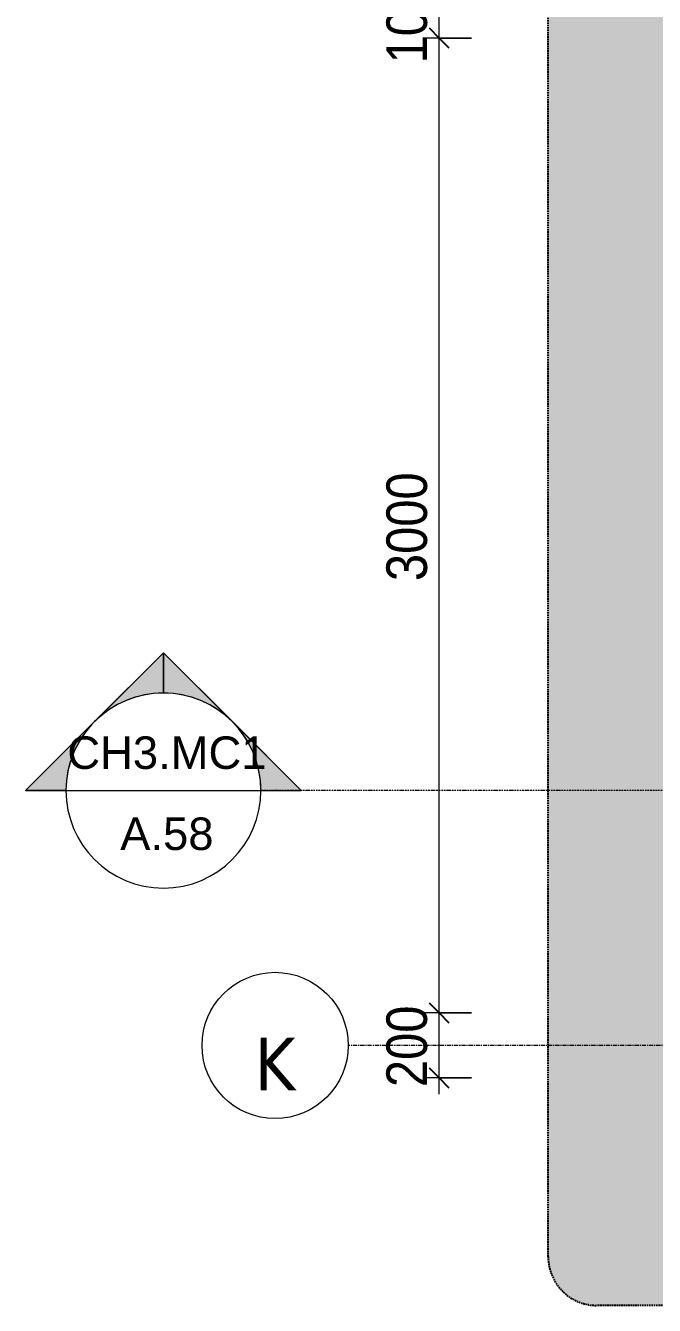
# Model space of a CAD drawing. Header units: millimetres. Extents: x 31444 to 224909, y 392 to 78637.
# Drawn here: x 31444 to 33380, y 60937 to 64875 of the extents above; entities that cross this region are included whole.
import ezdxf

# ---------------------------------------------------------------- set-up
doc = ezdxf.new("R2010")
doc.units = ezdxf.units.MM
for name, pattern in [('Dash - Tight', [4.5, 3, -1.5]), ('Dash Dot 3_16_', [7.9375, 4.7625, -1.5875, 0, -1.5875]), ('Grid Line', [22.225, 12.7, -3.175, 3.175, -3.175]), ('Hidden', [7.14375, 4.7625, -2.38125])]:
    doc.linetypes.add(name, pattern=pattern)
for name, color, linetype, lineweight in [('A-ANNO-DIMS', 211, 'Continuous', 9), ('A-ANNO-DIMS-50', 211, 'Continuous', 9), ('A-DETL-GENF-3', 92, 'Dash - Tight', 18), ('A-DETL-GENF-5', 92, 'Hidden', 25), ('G-ANNO-SYMB', 111, 'Continuous', 9), ('G-ANNO-SYMB-1', 111, 'Dash Dot 3_16_', 18), ('S-GRID-1', 1, 'Grid Line', 9), ('S-GRID-IDEN', 1, 'Continuous', 9)]:
    doc.layers.add(name, color=color, linetype=linetype, lineweight=lineweight)
doc.layers.add('A-DETL-GENF-2', color=7, linetype='Continuous', lineweight=18, transparency=0.2)
doc.styles.add('Arial', font='arial.ttf', dxfattribs={"height": 100})
doc.styles.add('Tahoma_B', font='tahomabd.ttf', dxfattribs={"height": 162.5})
doc.styles.add('UTM Avo', font='', dxfattribs={"width": 0.9, "height": 125})
doc.styles.get('UTM Avo').set_extended_font_data('UTM Avo')
doc.dimstyles.new('1_Dim_chi_tiet_2_5', dxfattribs={"dimscale": 304.8, "dimtxt": 124.912619, "dimasz": 0.19685, "dimexe": 0.164042, "dimexo": 0.0625, "dimgap": 0.016404, "dimtad": 1, "dimdec": 0, "dimrnd": 5, "dimzin": 0, "dimdsep": 46, "dimtxsty": 'UTM Avo', "dimblk1": 'OBLIQUE', "dimblk2": 'OBLIQUE', "dimsah": 1, "dimcen": 0.09, "dimdle": 0.164042, "dimazin": 0, "dimtfac": 1, "dimtdec": 4, "dimtix": 1, "dimtmove": 0, "dimatfit": 3, "dimfxl": 0.328084, "dimfxlon": 1, "dimtvp": 1, "dimtolj": 1, "dimtzin": 0, "dimarcsym": 2})

# ---------------------------------------------------------------- blocks, each defined once
blk = doc.blocks.new('BORDER VIEW - BORDER VIEW-3746483-TKCS_CĂN HỘ LOẠI 3 - MẶT BẰNG')
at = {"layer": 'A-DETL-GENF-5'}
for p, q in [((0, 150), (0, 9641.4)), ((10123.6, 0), (150, 0))]:
    blk.add_line(p, q, dxfattribs=at)
blk.add_arc((150, 150), 150, 180, 270, dxfattribs=at)
blk = doc.blocks.new('Grid - M_Grid Head - Circle-353313-TKCS_CĂN HỘ LOẠI 3 - MẶT BẰNG')
at = {"layer": 'S-GRID-IDEN'}
blk.add_circle((0, 0), 4.5, dxfattribs=at)
blk = doc.blocks.new('Section - M_Section Head - Filled-352373-TKCS_CĂN HỘ LOẠI 3 - MẶT BẰNG')
at = {"layer": 'G-ANNO-SYMB'}
h = blk.add_hatch(color=256, dxfattribs=at)
edge = h.paths.add_edge_path()
edge.add_line((-6, 8.485), (-6, 6))
edge.add_arc((-6, 0), 6, 90, 135)
edge.add_line((-10.243, 4.243), (-6, 8.485))
h = blk.add_hatch(color=256, dxfattribs=at)
edge = h.paths.add_edge_path()
edge.add_line((-6, 8.485), (-1.757, 4.243))
edge.add_arc((-6, 0), 6, 45, 90)
edge.add_line((-6, 6), (-6, 8.485))
h = blk.add_hatch(color=256, dxfattribs=at)
edge = h.paths.add_edge_path()
edge.add_line((-14.485, 0), (-10.243, 4.243))
edge.add_arc((-6, 0), 6, 135, 180)
edge.add_line((-12, 0), (-14.485, 0))
h = blk.add_hatch(color=256, dxfattribs=at)
edge = h.paths.add_edge_path()
edge.add_line((2.485, 0), (0, 0))
edge.add_arc((-6, 0), 6, 360, 405)
edge.add_line((-1.757, 4.243), (2.485, 0))
for p, q in [((-6, 8.485), (-14.485, 0)), ((-6, 8.485), (-10.243, 4.243)), ((-6, 8.485), (2.485, 0)), ((-6, 6), (-6, 8.485)), ((-6, 8.485), (-6, 6)), ((-1.757, 4.243), (-6, 8.485)), ((-10.243, 4.243), (-14.485, 0)), ((2.485, 0), (-1.757, 4.243)), ((-14.485, 0), (-12, 0)), ((0, 0), (2.485, 0)), ((-12, 0), (-14.485, 0)), ((0, 0), (2.485, 0))]:
    blk.add_line(p, q, dxfattribs=at)
for start, end in [(360, 180), (90, 135), (45, 90), (135, 180), (360, 45), (180, 360)]:
    blk.add_arc((-6, 0), 6, start, end, dxfattribs=at)
blk = doc.blocks.new('DIMBLOCK23-TKCS_CĂN HỘ LOẠI 3 - MẶT BẰNG')
at = {"layer": 'A-ANNO-DIMS-50'}
for p, q in [((32816.9, 61836.9), (32666.9, 61836.9)), ((32716.9, 61586.9), (32716.9, 61836.9)), ((32716.9, 61836.9), (32816.9, 61836.9)), ((32816.9, 61636.9), (32666.9, 61636.9)), ((32716.9, 61636.9), (32816.9, 61636.9))]:
    blk.add_line(p, q, dxfattribs=at)
at = {"layer": 'A-ANNO-DIMS-50', "lineweight": 25}
for p, q in [((32716.9, 61836.9), (32686.9, 61866.9)), ((32716.9, 61836.9), (32746.9, 61806.9)), ((32716.9, 61636.9), (32686.9, 61666.9)), ((32716.9, 61636.9), (32746.9, 61606.9))]:
    blk.add_line(p, q, dxfattribs=at)
at = {"layer": 'A-ANNO-DIMS-50', "color": 0, "insert": (32554.5, 61608.6), "char_height": 125, "width": 308.118, "attachment_point": 1, "rotation": 90, "line_spacing_factor": 1.110334, "style": 'UTM Avo'}
blk.add_mtext('200', dxfattribs=at)
blk = doc.blocks.new('_Oblique')
at = {"color": 0, "linetype": 'ByBlock', "lineweight": -2}
blk.add_line((-0.5, -0.5), (0.5, 0.5), dxfattribs=at)
blk = doc.blocks.new('DIMBLOCK24-TKCS_CĂN HỘ LOẠI 3 - MẶT BẰNG')
at = {"layer": 'A-ANNO-DIMS-50', "lineweight": 25}
for p, q in [((32716.9, 64836.9), (32686.9, 64866.9)), ((32716.9, 64836.9), (32746.9, 64806.9)), ((32716.9, 61836.9), (32686.9, 61866.9)), ((32716.9, 61836.9), (32746.9, 61806.9))]:
    blk.add_line(p, q, dxfattribs=at)
at = {"layer": 'A-ANNO-DIMS-50'}
for p, q in [((32816.9, 64836.9), (32666.9, 64836.9)), ((32716.9, 61836.9), (32716.9, 64836.9)), ((32716.9, 64836.9), (32816.9, 64836.9)), ((32816.9, 61836.9), (32666.9, 61836.9)), ((32716.9, 61836.9), (32816.9, 61836.9))]:
    blk.add_line(p, q, dxfattribs=at)
at = {"layer": 'A-ANNO-DIMS-50', "color": 0, "insert": (32554.5, 63165.8), "char_height": 125, "width": 410.824, "attachment_point": 1, "rotation": 90, "line_spacing_factor": 1.110334, "style": 'UTM Avo'}
blk.add_mtext('3000', dxfattribs=at)
blk = doc.blocks.new('DIMBLOCK25-TKCS_CĂN HỘ LOẠI 3 - MẶT BẰNG')
at = {"layer": 'A-ANNO-DIMS-50', "lineweight": 25}
for p, q in [((32716.9, 64936.9), (32686.9, 64966.9)), ((32716.9, 64936.9), (32746.9, 64906.9)), ((32716.9, 64836.9), (32686.9, 64866.9)), ((32716.9, 64836.9), (32746.9, 64806.9))]:
    blk.add_line(p, q, dxfattribs=at)
at = {"layer": 'A-ANNO-DIMS-50'}
for p, q in [((32816.9, 64936.9), (32666.9, 64936.9)), ((32716.9, 64836.9), (32716.9, 64936.9)), ((32716.9, 64936.9), (32816.9, 64936.9)), ((32816.9, 64836.9), (32666.9, 64836.9)), ((32716.9, 64836.9), (32816.9, 64836.9))]:
    blk.add_line(p, q, dxfattribs=at)
at = {"layer": 'A-ANNO-DIMS-50', "color": 0, "insert": (32554.5, 64758.6), "char_height": 125, "width": 308.118, "attachment_point": 1, "rotation": 90, "line_spacing_factor": 1.110334, "style": 'UTM Avo'}
blk.add_mtext('100', dxfattribs=at)

msp = doc.modelspace()

# ---------------------------------------------------------------- hatches: boundary and pattern name
at = {"layer": 'A-DETL-GENF-2'}
h = msp.add_hatch(color=256, dxfattribs=at)
h.paths.add_polyline_path([(42371.8, 60936.9), (43176.1, 60936.9), (43214.9, 60942), (43251.1, 60957), (43282.2, 60980.9), (43306, 61011.9), (43321, 61048.1), (43326.1, 61086.9), (43326.1, 70578.4), (43321, 70617.2), (43306, 70653.4), (43282.2, 70684.5), (43251.1, 70708.3), (43214.9, 70723.3), (43176.1, 70728.4), (33202.6, 70728.4), (33163.7, 70723.3), (33127.6, 70708.3), (33096.5, 70684.5), (33072.7, 70653.4), (33057.7, 70617.2), (33052.6, 70578.4), (33052.6, 61086.9), (33057.7, 61048.1), (33072.7, 61011.9), (33096.5, 60980.9), (33127.6, 60957), (33163.7, 60942), (33202.6, 60936.9), (42202.6, 60936.9)])
h.paths.add_polyline_path([(37494.4, 61495.8), (37481.9, 61497.5), (37470.3, 61502.3), (37460.3, 61509.9), (37452.7, 61519.9), (37447.8, 61531.5), (37446.2, 61544), (37449.4, 61544), (37451.2, 61531.5), (37456.6, 61519.9), (37462.9, 61511.9), (37471.9, 61505), (37482.7, 61500.5), (37494.4, 61499), (37506.8, 61500.9), (37518.4, 61506.2), (37526.2, 61512.2), (37533.3, 61521.5), (37537.8, 61532.3), (37539.4, 61544), (37542.5, 61544), (37540.9, 61531.5), (37536.1, 61519.9), (37528.4, 61509.9), (37516.9, 61501.6), (37506, 61497.4)])
h.paths.add_polyline_path([(38112.6, 61511.9), (37552.6, 61511.9), (37552.6, 61636.9), (34352.6, 61636.9), (34352.6, 61561.9), (33652.6, 61561.9), (33652.6, 68136.9), (36152.5, 68136.9), (36152.5, 69836.9), (34352.6, 69836.9), (34352.6, 69761.9), (33652.6, 69761.9), (33652.6, 70111.9), (34352.6, 70111.9), (34352.6, 70036.9), (37552.6, 70036.9), (37552.7, 70111.9), (38852.6, 70111.9), (38852.7, 70036.9), (42402.6, 70036.9), (42402.6, 65886.9), (42052.6, 65886.9), (42052.5, 61635.3), (41852.6, 61635.3), (41852.6, 61636.9), (38852.6, 61636.9), (38852.6, 61511.9), (38152.6, 61511.9)])
h.paths.add_polyline_path([(34715.7, 70142), (34713.6, 70142), (34715.7, 70157.7), (34721.8, 70172.4), (34731.4, 70185), (34746, 70195.5), (34759.7, 70200.9), (34774.4, 70202.8), (34790.2, 70200.7), (34804.9, 70194.7), (34817.5, 70185), (34827.1, 70172.4), (34833.2, 70157.7), (34835.3, 70142), (34831.3, 70142), (34828.9, 70157.7), (34823.7, 70170.4), (34814.7, 70182.2), (34802.9, 70191.2), (34789.2, 70196.9), (34774.4, 70198.8), (34758.7, 70196.5), (34746, 70191.2), (34734.2, 70182.2), (34725.2, 70170.4), (34719.5, 70156.7), (34717.6, 70142)])

# ---------------------------------------------------------------- linework, layer by layer
at = {"layer": 'G-ANNO-SYMB'}
msp.add_line((31568.1, 62521.1), (32168.1, 62521.1), dxfattribs=at)
at = {"layer": 'G-ANNO-SYMB-1'}
msp.add_line((44567.7, 62521.1), (32168.1, 62521.1), dxfattribs=at)
at = {"layer": 'S-GRID-1'}
msp.add_line((33687, 61736.9), (32437, 61736.9), dxfattribs=at)

# ---------------------------------------------------------------- block references
at = {"layer": 'A-DETL-GENF-3'}
msp.add_blockref('BORDER VIEW - BORDER VIEW-3746483-TKCS_CĂN HỘ LOẠI 3 - MẶT BẰNG', (33052.6, 60936.9), dxfattribs=at)
at = {"layer": 'G-ANNO-SYMB', "xscale": 49.99999999999998, "yscale": 49.99999999999998, "zscale": 49.99999999999998}
msp.add_blockref('Section - M_Section Head - Filled-352373-TKCS_CĂN HỘ LOẠI 3 - MẶT BẰNG', (32168.1, 62521.1), dxfattribs=at)
at = {"layer": 'S-GRID-IDEN', "xscale": 49.99999999999998, "yscale": 49.99999999999998, "zscale": 49.99999999999998, "rotation": 89.99999999999984}
msp.add_blockref('Grid - M_Grid Head - Circle-353313-TKCS_CĂN HỘ LOẠI 3 - MẶT BẰNG', (32212, 61736.9), dxfattribs=at)

# ---------------------------------------------------------------- texts
at = {"layer": 'G-ANNO-SYMB', "char_height": 100, "attachment_point": 5, "line_spacing_factor": 0.936439, "style": 'Arial'}
for s, insert, width in [('\\pt635,1270,1905,2540,3175,3810,4445,5080,5715,6350,6985,7620,8255,8890,9525,10160,10795,11430,12065,12700,13335,13970,14605,15240,15875,16510,17145,17780,18415,19050,19685,20320;CH3.MC1', (31878.9, 62637.1), 625), ('\\pt635,1270,1905,2540,3175,3810,4445,5080,5715,6350,6985,7620,8255,8890,9525,10160,10795,11430,12065,12700,13335,13970,14605,15240,15875,16510,17145,17780,18415,19050,19685,20320;A.58', (31878.7, 62387.6), 297.5)]:
    msp.add_mtext(s, dxfattribs=dict(at, insert=insert, width=width))

# ---------------------------------------------------------------- dimensions: what is measured, and where the dimension line sits
at = {"layer": 'A-ANNO-DIMS'}
for base, p1, p2, override, picture, middle in [((32716.9, 64936.9), (32816.9, 64836.9), (32816.9, 64936.9), {"dimpost": '<>', "dimfxl": 100}, 'DIMBLOCK25-TKCS_CĂN HỘ LOẠI 3 - MẶT BẰNG', (32647.2, 64886.9)), ((32716.9, 64836.9), (32816.9, 61836.9), (32816.9, 64836.9), {"dimpost": '<>', "dimfxl": 3000}, 'DIMBLOCK24-TKCS_CĂN HỘ LOẠI 3 - MẶT BẰNG', (32647.2, 63336.9)), ((32716.9, 61836.9), (32816.9, 61636.9), (32816.9, 61836.9), {"dimpost": '<>', "dimfxl": 200}, 'DIMBLOCK23-TKCS_CĂN HỘ LOẠI 3 - MẶT BẰNG', (32647.2, 61736.9))]:
    dim = msp.add_linear_dim(base=base, p1=p1, p2=p2, angle=90, dimstyle='1_Dim_chi_tiet_2_5', override=override, dxfattribs=at)
    dim.commit()
    dim.dimension.update_dxf_attribs({"geometry": picture, "text_midpoint": middle})

# ---------------------------------------------------------------- next in the draw order: texts
at = {"layer": 'S-GRID-IDEN', "insert": (32211.5, 61679.7), "char_height": 162.5, "width": 159, "attachment_point": 5, "line_spacing_factor": 0.996129, "style": 'Tahoma_B', "bg_fill": 3, "box_fill_scale": 1.25, "bg_fill_color": 256, "bg_fill_true_color": 13158600, "bg_fill_transparency": 0}
msp.add_mtext('\\pt634.99962,1269.99925,1905.0005,2540.00013,3174.99975,3809.99937,4445.00062,5080.00025,5714.99987,6349.9995,6985.00075,7620.00037,8255,8889.99962,9524.99925,10160.0005,10795.00013,11429.99975,12064.99938,12700.00063,13335.00025,13969.99988,14604.9995,15240.00075,15875.00038,16510,17144.99963,17779.99925,18415.0005,19050.00013,19684.99975,20319.99938;K', dxfattribs=at)

doc.saveas('drawing.dxf')
